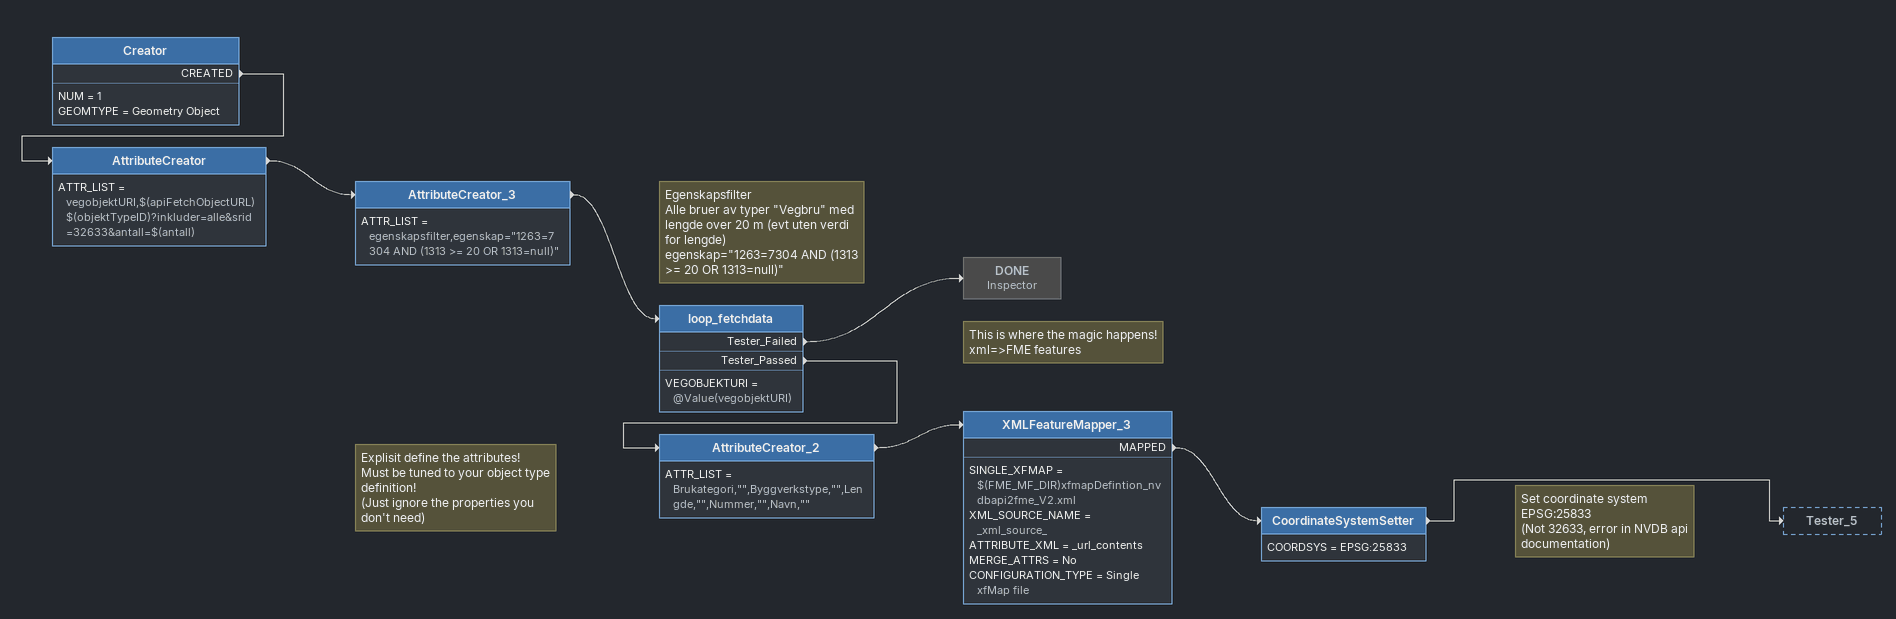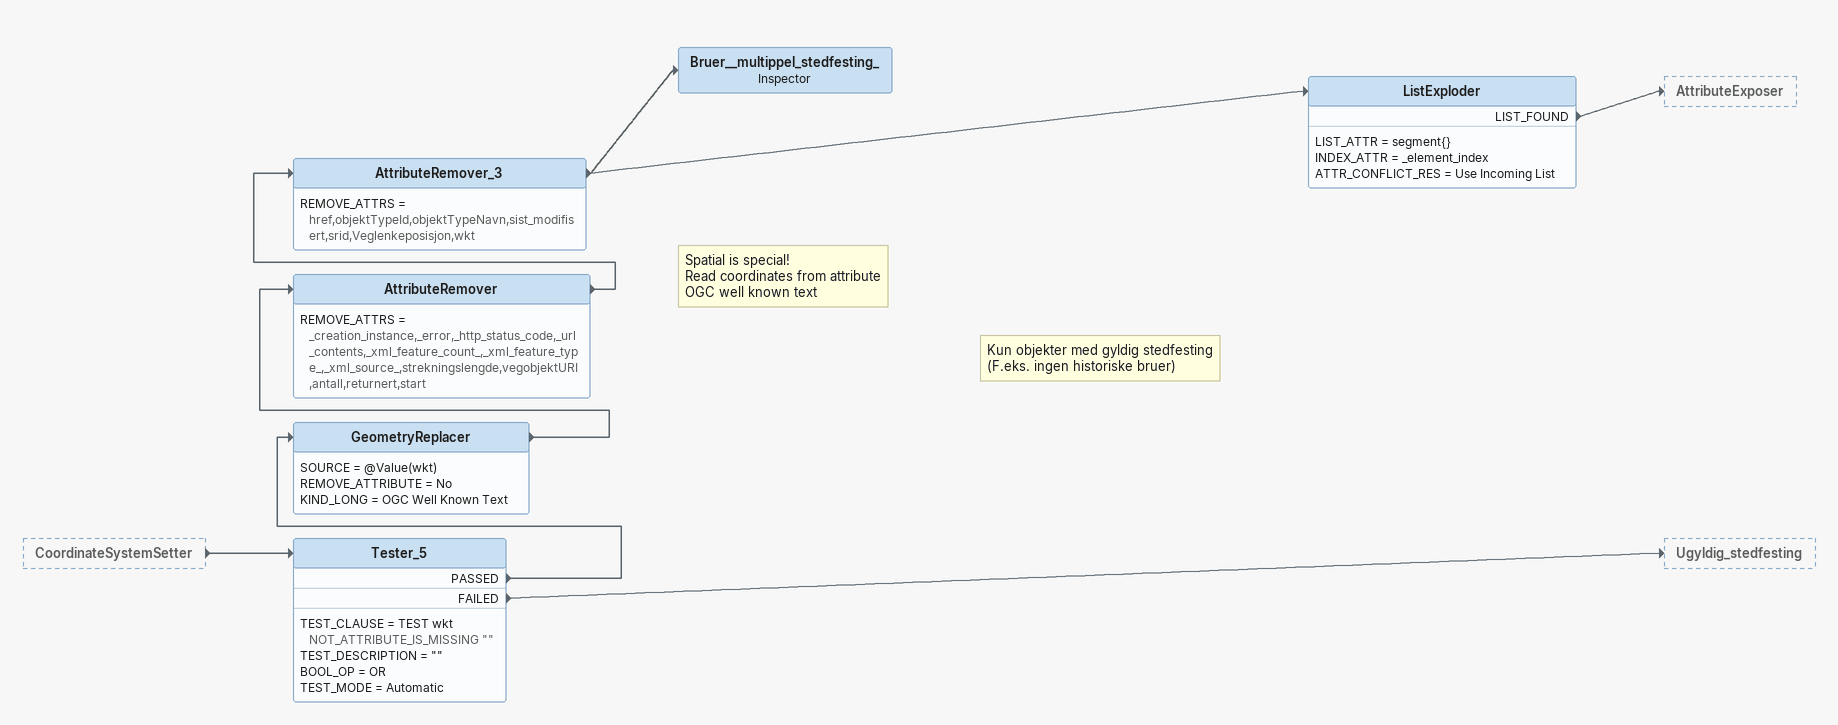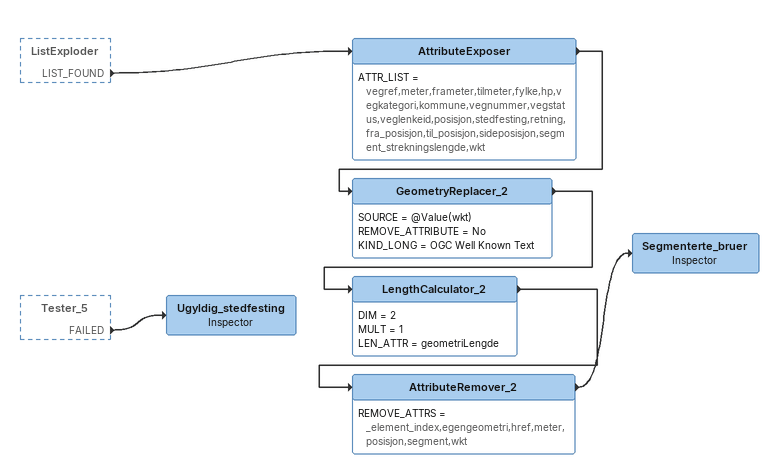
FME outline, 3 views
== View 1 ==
Creator
    NUM = 1
    GEOMTYPE = Geometry Object
    CREATED -> AttributeCreator
AttributeCreator
    ATTR_LIST = vegobjektURI,$(apiFetchObjectURL)$(objektTypeID)?inkluder=alle&srid=32633&antall=$(antall)
    -> AttributeCreator_3
Note: Egenskapsfilter / Alle bruer av typer "Vegbru" med lengde over 20 m (evt uten verdi for lengde) / egenskap="1263=7304 AND (1313 >= 20 OR 1313=null)"
AttributeCreator_3
    ATTR_LIST = egenskapsfilter,egenskap="1263=7304 AND (1313 >= 20 OR 1313=null)"
    -> loop_fetchdata
loop_fetchdata
    VEGOBJEKTURI = @Value(vegobjektURI)
    Tester_Failed -> DONE
    Tester_Passed -> AttributeCreator_2
DONE: Inspector [off]
Note: Explisit define the attributes! / Must be tuned to your object type definition! / (Just ignore the properties you don't need)
AttributeCreator_2
    ATTR_LIST = Brukategori,"",Byggverkstype,"",Lengde,"",Nummer,"",Navn,""
    -> XMLFeatureMapper_3
Note: This is where the magic happens! / xml=>FME features
XMLFeatureMapper_3
    SINGLE_XFMAP = $(FME_MF_DIR)xfmapDefintion_nvdbapi2fme_V2.xml
    XML_SOURCE_NAME = _xml_source_
    ATTRIBUTE_XML = _url_contents
    MERGE_ATTRS = No
    CONFIGURATION_TYPE = Single xfMap file
    MAPPED -> CoordinateSystemSetter
Note: Set coordinate system / EPSG:25833 / (Not 32633, error in NVDB api documentation)
CoordinateSystemSetter
    COORDSYS = EPSG:25833
    -> Tester_5

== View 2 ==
CoordinateSystemSetter [outside]
    -> Tester_5
Note: Kun objekter med gyldig stedfesting / (F.eks. ingen historiske bruer)
Tester_5
    TEST_CLAUSE = TEST wkt NOT_ATTRIBUTE_IS_MISSING ""
    TEST_DESCRIPTION = ""
    BOOL_OP = OR
    TEST_MODE = Automatic
    PASSED -> GeometryReplacer
    FAILED -> Ugyldig_stedfesting
Note: Spatial is special! / Read coordinates from attribute / OGC well known text
GeometryReplacer
    SOURCE = @Value(wkt)
    REMOVE_ATTRIBUTE = No
    KIND_LONG = OGC Well Known Text
    -> AttributeRemover
AttributeRemover
    REMOVE_ATTRS = _creation_instance,_error,_http_status_code,_url_contents,_xml_feature_count_,_xml_feature_type_,_xml_source_,strekningslengde,vegobjektURI,antall,returnert,start
    -> AttributeRemover_3
AttributeRemover_3
    REMOVE_ATTRS = href,objektTypeId,objektTypeNavn,sist_modifisert,srid,Veglenkeposisjon,wkt
    -> ListExploder
    -> Bruer__multippel_stedfesting_
Bruer__multippel_stedfesting_: Inspector
ListExploder
    LIST_ATTR = segment{}
    INDEX_ATTR = _element_index
    ATTR_CONFLICT_RES = Use Incoming List
    LIST_FOUND -> AttributeExposer

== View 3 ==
ListExploder [outside]
    LIST_FOUND -> AttributeExposer
Tester_5 [outside]
    FAILED -> Ugyldig_stedfesting
AttributeExposer
    ATTR_LIST = vegref,meter,frameter,tilmeter,fylke,hp,vegkategori,kommune,vegnummer,vegstatus,veglenkeid,posisjon,stedfesting,retning,fra_posisjon,til_posisjon,sideposisjon,segment_strekningslengde,wkt
    -> GeometryReplacer_2
GeometryReplacer_2
    SOURCE = @Value(wkt)
    REMOVE_ATTRIBUTE = No
    KIND_LONG = OGC Well Known Text
    -> LengthCalculator_2
LengthCalculator_2
    DIM = 2
    MULT = 1
    LEN_ATTR = geometriLengde
    -> AttributeRemover_2
AttributeRemover_2
    REMOVE_ATTRS = _element_index,egengeometri,href,meter,posisjon,segment,wkt
    -> Segmenterte_bruer
Segmenterte_bruer: Inspector
Ugyldig_stedfesting: Inspector
